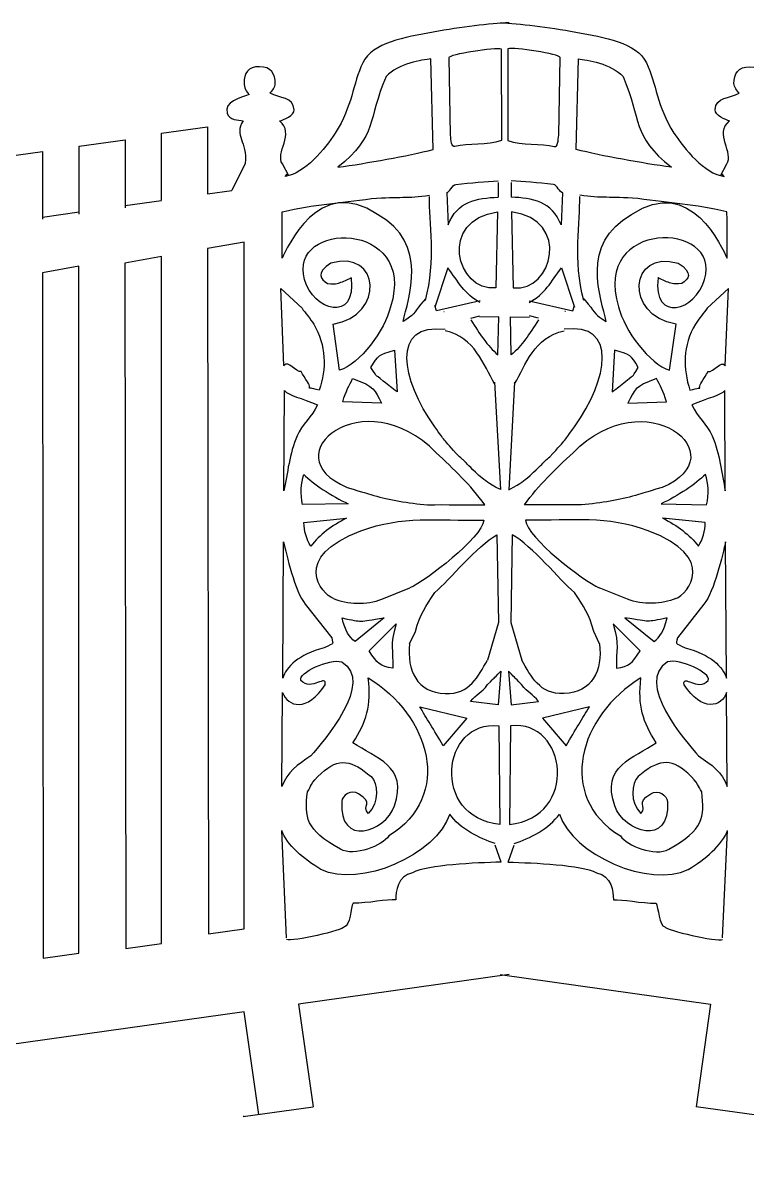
# Model space of a CAD drawing. Extents: x -294 to 276, y -108 to 146.
# Drawn here: x -27.29 to -7.58, y 115.21 to 146.11 of the extents above; entities that cross this region are included whole.
import ezdxf

# ---------------------------------------------------------------- set-up
doc = ezdxf.new("R2010")
doc.units = 0
doc.header["$MEASUREMENT"] = 0
doc.layers.add('OUTLINE', color=7, linetype='CONTINUOUS')

msp = doc.modelspace()

# ---------------------------------------------------------------- linework, layer by layer
at = {"layer": 'OUTLINE', "color": 1}
for points, knots in [([(-14.0571, 146.1129), (-14.5861, 146.0917), (-15.3557, 145.9923), (-16.1195, 145.8573), (-16.1195, 145.8573), (-16.8957, 145.7199), (-17.7705, 145.5677), (-18.0373, 145.0205), (-18.0373, 145.0205), (-18.3183, 144.4439), (-18.3121, 143.8527), (-18.7869, 143.1065), (-18.7869, 143.1065), (-19.0739, 142.6801), (-19.6021, 142.0079), (-20.1537, 141.9297)], [0, 0, 0, 0, 0.2, 0.2, 0.2, 0.2, 0.4, 0.4, 0.4, 0.4, 0.6, 0.6, 0.6, 0.6, 1, 1, 1, 1]), ([(-14.3021, 146.1128), (-13.7731, 146.0916), (-13.0035, 145.9922), (-12.2397, 145.8572), (-12.2397, 145.8572), (-11.4635, 145.7198), (-10.5887, 145.5676), (-10.3219, 145.0204), (-10.3219, 145.0204), (-10.0409, 144.4438), (-10.0471, 143.8526), (-9.5723, 143.1064), (-9.5723, 143.1064), (-9.2853, 142.68), (-8.7571, 142.0078), (-8.2055, 141.9296)], [0, 0, 0, 0, 0.2, 0.2, 0.2, 0.2, 0.4, 0.4, 0.4, 0.4, 0.6, 0.6, 0.6, 0.6, 1, 1, 1, 1]), ([(-14.2647, 142.9043), (-14.6513, 142.7725), (-15.1665, 142.8295), (-15.5313, 142.7425), (-15.5313, 142.7425), (-15.6287, 142.7191), (-15.6347, 142.9129), (-15.6519, 143.0551), (-15.6519, 143.0551), (-15.6519, 143.0551), (-15.6871, 145.1679), (-15.6871, 145.1679), (-15.6871, 145.1679), (-15.7057, 145.2511), (-14.4139, 145.4689), (-14.2711, 145.4001)], [0, 0, 0, 0, 0.2, 0.2, 0.2, 0.2, 0.4, 0.4, 0.4, 0.4, 0.6, 0.6, 0.6, 0.6, 1, 1, 1, 1]), ([(-14.0945, 142.9042), (-13.7079, 142.7724), (-13.1927, 142.8294), (-12.8279, 142.7424), (-12.8279, 142.7424), (-12.7305, 142.719), (-12.7245, 142.9128), (-12.7073, 143.055), (-12.7073, 143.055), (-12.7073, 143.055), (-12.6721, 145.1678), (-12.6721, 145.1678), (-12.6721, 145.1678), (-12.6535, 145.251), (-13.9453, 145.4688), (-14.0881, 145.4)], [0, 0, 0, 0, 0.2, 0.2, 0.2, 0.2, 0.4, 0.4, 0.4, 0.4, 0.6, 0.6, 0.6, 0.6, 1, 1, 1, 1]), ([(-17.4041, 144.6497), (-17.0783, 144.9971), (-16.4143, 145.1127), (-16.1867, 145.1259), (-16.1867, 145.1259), (-16.1867, 145.1259), (-16.1275, 142.6611), (-16.1275, 142.6611), (-16.1275, 142.6611), (-16.8125, 142.4873), (-17.9343, 142.2901), (-18.7153, 142.1775), (-18.7153, 142.1775), (-17.6307, 143.0399), (-17.9123, 143.4633), (-17.4041, 144.6497)], [0, 0, 0, 0, 0.2, 0.2, 0.2, 0.2, 0.4, 0.4, 0.4, 0.4, 0.6, 0.6, 0.6, 0.6, 1, 1, 1, 1]), ([(-10.9551, 144.6496), (-11.2809, 144.997), (-11.9449, 145.1126), (-12.1725, 145.1258), (-12.1725, 145.1258), (-12.1725, 145.1258), (-12.2317, 142.661), (-12.2317, 142.661), (-12.2317, 142.661), (-11.5467, 142.4872), (-10.4249, 142.29), (-9.6439, 142.1774), (-9.6439, 142.1774), (-10.7285, 143.0398), (-10.4469, 143.4632), (-10.9551, 144.6496)], [0, 0, 0, 0, 0.2, 0.2, 0.2, 0.2, 0.4, 0.4, 0.4, 0.4, 0.6, 0.6, 0.6, 0.6, 1, 1, 1, 1]), ([(-20.0535, 141.9503), (-20.0535, 141.9503), (-20.2243, 142.2717), (-20.2243, 142.2717), (-20.2243, 142.2717), (-20.4309, 142.5537), (-19.8733, 143.1055), (-20.3011, 143.4387), (-20.3011, 143.4387), (-20.1957, 143.4741), (-19.8973, 143.5815), (-19.9053, 143.7435), (-19.9053, 143.7435), (-19.9229, 144.1013), (-20.2931, 144.0495), (-20.5609, 144.1929), (-20.5609, 144.1929), (-20.4967, 144.2685), (-20.4193, 144.3607), (-20.4193, 144.4597), (-20.4193, 144.4597), (-20.4193, 144.7191), (-20.5313, 144.9161), (-20.8495, 144.9161), (-20.8495, 144.9161), (-21.1675, 144.9161), (-21.2667, 144.7323), (-21.2667, 144.4729), (-21.2667, 144.4729), (-21.2667, 144.3553), (-21.2133, 144.2215), (-21.1259, 144.1601), (-21.1259, 144.1601), (-21.3703, 144.0597), (-21.8219, 143.9747), (-21.7279, 143.6503), (-21.7279, 143.6503), (-21.6715, 143.4557), (-21.4245, 143.4655), (-21.2927, 143.4403), (-21.2927, 143.4403), (-21.5591, 143.0349), (-21.1717, 142.8851), (-21.2359, 142.2819), (-21.2359, 142.2819), (-21.2359, 142.2819), (-21.5999, 141.5489), (-21.5999, 141.5489)], [0, 0, 0, 0, 0.0769231, 0.0769231, 0.0769231, 0.0769231, 0.1538462, 0.1538462, 0.1538462, 0.1538462, 0.2307692, 0.2307692, 0.2307692, 0.2307692, 0.3076923, 0.3076923, 0.3076923, 0.3076923, 0.3846154, 0.3846154, 0.3846154, 0.3846154, 0.4615385, 0.4615385, 0.4615385, 0.4615385, 0.5384615, 0.5384615, 0.5384615, 0.5384615, 0.6153846, 0.6153846, 0.6153846, 0.6153846, 0.6923077, 0.6923077, 0.6923077, 0.6923077, 0.7692308, 0.7692308, 0.7692308, 0.7692308, 0.8461538, 0.8461538, 0.8461538, 0.8461538, 1, 1, 1, 1]), ([(-8.3057, 141.9502), (-8.3057, 141.9502), (-8.1349, 142.2716), (-8.1349, 142.2716), (-8.1349, 142.2716), (-7.9283, 142.5536), (-8.4859, 143.1054), (-8.0581, 143.4386), (-8.0581, 143.4386), (-8.1635, 143.474), (-8.4619, 143.5814), (-8.4539, 143.7434), (-8.4539, 143.7434), (-8.4363, 144.1012), (-8.0661, 144.0494), (-7.7983, 144.1928), (-7.7983, 144.1928), (-7.8625, 144.2684), (-7.9399, 144.3606), (-7.9399, 144.4596), (-7.9399, 144.4596), (-7.9399, 144.719), (-7.8279, 144.916), (-7.5097, 144.916), (-7.5097, 144.916), (-7.1917, 144.916), (-7.0925, 144.7322), (-7.0925, 144.4728), (-7.0925, 144.4728), (-7.0925, 144.3552), (-7.1459, 144.2214), (-7.2333, 144.16), (-7.2333, 144.16), (-6.9889, 144.0596), (-6.5373, 143.9746), (-6.6313, 143.6502), (-6.6313, 143.6502), (-6.6877, 143.4556), (-6.9347, 143.4654), (-7.0665, 143.4402), (-7.0665, 143.4402), (-6.8001, 143.0348), (-7.1875, 142.885), (-7.1233, 142.2818), (-7.1233, 142.2818), (-7.1233, 142.2818), (-6.7593, 141.5488), (-6.7593, 141.5488)], [0, 0, 0, 0, 0.0769231, 0.0769231, 0.0769231, 0.0769231, 0.1538462, 0.1538462, 0.1538462, 0.1538462, 0.2307692, 0.2307692, 0.2307692, 0.2307692, 0.3076923, 0.3076923, 0.3076923, 0.3076923, 0.3846154, 0.3846154, 0.3846154, 0.3846154, 0.4615385, 0.4615385, 0.4615385, 0.4615385, 0.5384615, 0.5384615, 0.5384615, 0.5384615, 0.6153846, 0.6153846, 0.6153846, 0.6153846, 0.6923077, 0.6923077, 0.6923077, 0.6923077, 0.7692308, 0.7692308, 0.7692308, 0.7692308, 0.8461538, 0.8461538, 0.8461538, 0.8461538, 1, 1, 1, 1]), ([(-23.5117, 141.2793), (-23.5117, 141.2793), (-23.5117, 143.1065), (-23.5117, 143.1065), (-23.5117, 143.1065), (-23.5117, 143.1065), (-22.2583, 143.2825), (-22.2583, 143.2825), (-22.2583, 143.2825), (-22.2583, 143.2825), (-22.2583, 141.4559), (-22.2583, 141.4559)], [0, 0, 0, 0, 0.25, 0.25, 0.25, 0.25, 0.5, 0.5, 0.5, 0.5, 1, 1, 1, 1]), ([(-25.7567, 140.9017), (-25.7567, 140.9017), (-25.7567, 142.7487), (-25.7567, 142.7487), (-25.7567, 142.7487), (-25.7567, 142.7487), (-24.5017, 142.9247), (-24.5017, 142.9247), (-24.5017, 142.9247), (-24.5017, 142.9247), (-24.5017, 141.0753), (-24.5017, 141.0753)], [0, 0, 0, 0, 0.25, 0.25, 0.25, 0.25, 0.5, 0.5, 0.5, 0.5, 1, 1, 1, 1]), ([(-28.0041, 140.5909), (-28.0041, 140.5909), (-28.0041, 142.4333), (-28.0041, 142.4333), (-28.0041, 142.4333), (-28.0041, 142.4333), (-26.7499, 142.6093), (-26.7499, 142.6093), (-26.7499, 142.6093), (-26.7499, 142.6093), (-26.7499, 140.7643), (-26.7499, 140.7643)], [0, 0, 0, 0, 0.25, 0.25, 0.25, 0.25, 0.5, 0.5, 0.5, 0.5, 1, 1, 1, 1]), ([(-16.3323, 138.5961), (-16.3323, 138.5961), (-16.4563, 138.4573), (-16.4563, 138.4573), (-16.4563, 138.4573), (-16.6561, 138.2099), (-16.6309, 138.1601), (-16.9431, 137.9825), (-16.9431, 137.9825), (-16.8083, 138.5901), (-16.2125, 140.1151), (-17.6357, 140.8957), (-17.6357, 140.8957), (-19.2463, 141.9923), (-20.0985, 139.9617), (-20.2355, 139.7045), (-20.2355, 139.7045), (-20.2355, 139.7045), (-20.2349, 140.7493), (-20.2349, 140.7493)], [0, 0, 0, 0, 0.1666667, 0.1666667, 0.1666667, 0.1666667, 0.3333333, 0.3333333, 0.3333333, 0.3333333, 0.5, 0.5, 0.5, 0.5, 0.6666667, 0.6666667, 0.6666667, 0.6666667, 1, 1, 1, 1]), ([(-12.0269, 138.596), (-12.0269, 138.596), (-11.9029, 138.4572), (-11.9029, 138.4572), (-11.9029, 138.4572), (-11.7031, 138.2098), (-11.7283, 138.16), (-11.4161, 137.9824), (-11.4161, 137.9824), (-11.5509, 138.59), (-12.1467, 140.115), (-10.7235, 140.8956), (-10.7235, 140.8956), (-9.1129, 141.9922), (-8.2607, 139.9616), (-8.1237, 139.7044), (-8.1237, 139.7044), (-8.1237, 139.7044), (-8.1243, 140.7492), (-8.1243, 140.7492)], [0, 0, 0, 0, 0.1666667, 0.1666667, 0.1666667, 0.1666667, 0.3333333, 0.3333333, 0.3333333, 0.3333333, 0.5, 0.5, 0.5, 0.5, 0.6666667, 0.6666667, 0.6666667, 0.6666667, 1, 1, 1, 1]), ([(-15.7611, 141.4807), (-15.6837, 141.4899), (-15.6005, 141.6997), (-15.5107, 141.7101), (-15.5107, 141.7101), (-15.0747, 141.7601), (-14.6943, 141.7913), (-14.3537, 141.8071)], [0, 0, 0, 0, 0.3333333, 0.3333333, 0.3333333, 0.3333333, 1, 1, 1, 1]), ([(-12.5981, 141.4806), (-12.6755, 141.4898), (-12.7587, 141.6996), (-12.8485, 141.71), (-12.8485, 141.71), (-13.2845, 141.76), (-13.6649, 141.7912), (-14.0055, 141.807)], [0, 0, 0, 0, 0.3333333, 0.3333333, 0.3333333, 0.3333333, 1, 1, 1, 1]), ([(-20.2349, 140.7493), (-20.2349, 140.7493), (-20.2269, 140.9693), (-20.2269, 140.9693), (-20.2269, 140.9693), (-19.3277, 141.1767), (-18.7049, 141.1957), (-17.8017, 141.3257), (-17.8017, 141.3257), (-17.0141, 141.3947), (-16.8353, 141.3195), (-16.2241, 141.4213)], [0, 0, 0, 0, 0.25, 0.25, 0.25, 0.25, 0.5, 0.5, 0.5, 0.5, 1, 1, 1, 1]), ([(-15.7542, 141.482), (-15.7542, 141.482), (-15.7157, 140.6087), (-15.7157, 140.6087), (-15.7157, 140.6087), (-15.4705, 141.2591), (-14.9369, 141.3403), (-14.3537, 141.3653)], [0, 0, 0, 0, 0.3333333, 0.3333333, 0.3333333, 0.3333333, 1, 1, 1, 1]), ([(-12.605, 141.4819), (-12.605, 141.4819), (-12.6435, 140.6086), (-12.6435, 140.6086), (-12.6435, 140.6086), (-12.8887, 141.259), (-13.4223, 141.3402), (-14.0055, 141.3652)], [0, 0, 0, 0, 0.3333333, 0.3333333, 0.3333333, 0.3333333, 1, 1, 1, 1]), ([(-8.1243, 140.7492), (-8.1243, 140.7492), (-8.1323, 140.9692), (-8.1323, 140.9692), (-8.1323, 140.9692), (-9.0315, 141.1766), (-9.6543, 141.1956), (-10.5575, 141.3256), (-10.5575, 141.3256), (-11.3451, 141.3946), (-11.5239, 141.3194), (-12.1351, 141.4212)], [0, 0, 0, 0, 0.25, 0.25, 0.25, 0.25, 0.5, 0.5, 0.5, 0.5, 1, 1, 1, 1]), ([(-14.4165, 138.9009), (-14.4165, 138.9009), (-14.3699, 140.9655), (-14.3699, 140.9655), (-14.3699, 140.9655), (-15.9853, 140.7585), (-15.4943, 138.7805), (-14.4165, 138.9009)], [0, 0, 0, 0, 0.3333333, 0.3333333, 0.3333333, 0.3333333, 1, 1, 1, 1]), ([(-13.9427, 138.9008), (-13.9427, 138.9008), (-13.9893, 140.9654), (-13.9893, 140.9654), (-13.9893, 140.9654), (-12.3739, 140.7584), (-12.8649, 138.7804), (-13.9427, 138.9008)], [0, 0, 0, 0, 0.3333333, 0.3333333, 0.3333333, 0.3333333, 1, 1, 1, 1]), ([(-18.6681, 136.6587), (-18.1271, 136.8177), (-17.4319, 137.7329), (-17.2813, 138.3843), (-17.2813, 138.3843), (-16.5383, 140.7695), (-20.0879, 140.7209), (-19.6203, 139.1289), (-19.6203, 139.1289), (-19.3867, 138.2745), (-18.2065, 137.9297), (-18.3529, 139.1697), (-18.3529, 139.1697), (-18.3793, 139.1603), (-18.3371, 139.1771), (-18.3529, 139.1697), (-18.3529, 139.1697), (-18.3529, 139.1697), (-18.5857, 139.0637), (-18.5857, 139.0637), (-18.5857, 139.0637), (-18.7201, 139.0213), (-18.7225, 138.9947), (-18.9977, 139.0125), (-18.9977, 139.0125), (-19.1877, 139.1277), (-19.3187, 139.3129), (-18.9053, 139.5683), (-18.9053, 139.5683), (-17.5631, 139.9639), (-17.4251, 138.1455), (-18.8423, 137.9069), (-18.8423, 137.9069), (-18.8423, 137.9069), (-18.6681, 136.6587), (-18.6681, 136.6587)], [0, 0, 0, 0, 0.1, 0.1, 0.1, 0.1, 0.2, 0.2, 0.2, 0.2, 0.3, 0.3, 0.3, 0.3, 0.4, 0.4, 0.4, 0.4, 0.5, 0.5, 0.5, 0.5, 0.6, 0.6, 0.6, 0.6, 0.7, 0.7, 0.7, 0.7, 0.8, 0.8, 0.8, 0.8, 1, 1, 1, 1]), ([(-9.6911, 136.6586), (-10.2321, 136.8176), (-10.9273, 137.7328), (-11.0779, 138.3842), (-11.0779, 138.3842), (-11.8209, 140.7694), (-8.2713, 140.7208), (-8.7389, 139.1288), (-8.7389, 139.1288), (-8.9725, 138.2744), (-10.1527, 137.9296), (-10.0063, 139.1696), (-10.0063, 139.1696), (-9.9799, 139.1602), (-10.0221, 139.177), (-10.0063, 139.1696), (-10.0063, 139.1696), (-10.0063, 139.1696), (-9.7735, 139.0636), (-9.7735, 139.0636), (-9.7735, 139.0636), (-9.6391, 139.0212), (-9.6367, 138.9946), (-9.3615, 139.0124), (-9.3615, 139.0124), (-9.1715, 139.1276), (-9.0405, 139.3128), (-9.4539, 139.5682), (-9.4539, 139.5682), (-10.7961, 139.9638), (-10.9341, 138.1454), (-9.5169, 137.9068), (-9.5169, 137.9068), (-9.5169, 137.9068), (-9.6911, 136.6586), (-9.6911, 136.6586)], [0, 0, 0, 0, 0.1, 0.1, 0.1, 0.1, 0.2, 0.2, 0.2, 0.2, 0.3, 0.3, 0.3, 0.3, 0.4, 0.4, 0.4, 0.4, 0.5, 0.5, 0.5, 0.5, 0.6, 0.6, 0.6, 0.6, 0.7, 0.7, 0.7, 0.7, 0.8, 0.8, 0.8, 0.8, 1, 1, 1, 1]), ([(-22.2374, 121.3168), (-22.2374, 121.3168), (-22.2601, 139.9681), (-22.2601, 139.9681), (-22.2601, 139.9681), (-22.2601, 139.9681), (-21.2643, 140.145), (-21.2643, 140.145), (-21.2643, 140.145), (-21.2643, 140.145), (-21.2644, 121.4555), (-21.2644, 121.4555), (-21.2644, 121.4555), (-21.2644, 121.4555), (-22.2374, 121.3168), (-22.2374, 121.3168)], [0, 0, 0, 0, 0.2, 0.2, 0.2, 0.2, 0.4, 0.4, 0.4, 0.4, 0.6, 0.6, 0.6, 0.6, 1, 1, 1, 1]), ([(-24.4848, 120.9198), (-24.4848, 120.9198), (-24.5075, 139.5711), (-24.5075, 139.5711), (-24.5075, 139.5711), (-24.5075, 139.5711), (-23.5117, 139.748), (-23.5117, 139.748), (-23.5117, 139.748), (-23.5117, 139.748), (-23.5118, 121.0585), (-23.5118, 121.0585), (-23.5118, 121.0585), (-23.5118, 121.0585), (-24.4848, 120.9198), (-24.4848, 120.9198)], [0, 0, 0, 0, 0.2, 0.2, 0.2, 0.2, 0.4, 0.4, 0.4, 0.4, 0.6, 0.6, 0.6, 0.6, 1, 1, 1, 1]), ([(-26.732, 120.6552), (-26.732, 120.6552), (-26.7547, 139.3065), (-26.7547, 139.3065), (-26.7547, 139.3065), (-26.7547, 139.3065), (-25.7589, 139.4834), (-25.7589, 139.4834), (-25.7589, 139.4834), (-25.7589, 139.4834), (-25.759, 120.7939), (-25.759, 120.7939), (-25.759, 120.7939), (-25.759, 120.7939), (-26.732, 120.6552), (-26.732, 120.6552)], [0, 0, 0, 0, 0.2, 0.2, 0.2, 0.2, 0.4, 0.4, 0.4, 0.4, 0.6, 0.6, 0.6, 0.6, 1, 1, 1, 1]), ([(-14.8461, 138.4999), (-15.2781, 138.7159), (-15.4393, 139.0727), (-15.7269, 139.4393), (-15.7269, 139.4393), (-15.7269, 139.4393), (-16.0783, 138.3719), (-16.0783, 138.3719)], [0, 0, 0, 0, 0.3333333, 0.3333333, 0.3333333, 0.3333333, 1, 1, 1, 1]), ([(-13.5131, 138.4998), (-13.0811, 138.7158), (-12.9199, 139.0726), (-12.6323, 139.4392), (-12.6323, 139.4392), (-12.6323, 139.4392), (-12.2809, 138.3718), (-12.2809, 138.3718)], [0, 0, 0, 0, 0.3333333, 0.3333333, 0.3333333, 0.3333333, 1, 1, 1, 1]), ([(-19.7113, 136.6189), (-19.7029, 136.5877), (-19.6663, 136.5225), (-19.5831, 136.4041), (-19.5831, 136.4041), (-19.3321, 136.0471), (-19.7039, 136.2439), (-19.2217, 136.1125), (-19.2217, 136.1125), (-19.0271, 136.6951), (-19.0235, 137.3301), (-19.3733, 137.9127), (-19.3733, 137.9127), (-19.4589, 138.0551), (-19.6041, 138.2161), (-19.6913, 138.3439), (-19.6913, 138.3439), (-19.6913, 138.3439), (-20.2663, 138.8833), (-20.2663, 138.8833), (-20.2663, 138.8833), (-20.2663, 138.8833), (-20.1825, 136.7807), (-20.1825, 136.7807), (-20.1825, 136.7807), (-20.1683, 136.8071), (-20.2049, 136.7499), (-20.1825, 136.7807), (-20.1825, 136.7807), (-20.0605, 136.9487), (-19.8711, 136.5887), (-19.7113, 136.6189)], [0, 0, 0, 0, 0.1111111, 0.1111111, 0.1111111, 0.1111111, 0.2222222, 0.2222222, 0.2222222, 0.2222222, 0.3333333, 0.3333333, 0.3333333, 0.3333333, 0.4444444, 0.4444444, 0.4444444, 0.4444444, 0.5555556, 0.5555556, 0.5555556, 0.5555556, 0.6666667, 0.6666667, 0.6666667, 0.6666667, 0.7777778, 0.7777778, 0.7777778, 0.7777778, 1, 1, 1, 1]), ([(-8.6479, 136.6188), (-8.6563, 136.5876), (-8.6929, 136.5224), (-8.7761, 136.404), (-8.7761, 136.404), (-9.0271, 136.047), (-8.6553, 136.2438), (-9.1375, 136.1124), (-9.1375, 136.1124), (-9.3321, 136.695), (-9.3357, 137.33), (-8.9859, 137.9126), (-8.9859, 137.9126), (-8.9003, 138.055), (-8.7551, 138.216), (-8.6679, 138.3438), (-8.6679, 138.3438), (-8.6679, 138.3438), (-8.0929, 138.8832), (-8.0929, 138.8832), (-8.0929, 138.8832), (-8.0929, 138.8832), (-8.1767, 136.7806), (-8.1767, 136.7806), (-8.1767, 136.7806), (-8.1909, 136.807), (-8.1543, 136.7498), (-8.1767, 136.7806), (-8.1767, 136.7806), (-8.2987, 136.9486), (-8.4881, 136.5886), (-8.6479, 136.6188)], [0, 0, 0, 0, 0.1111111, 0.1111111, 0.1111111, 0.1111111, 0.2222222, 0.2222222, 0.2222222, 0.2222222, 0.3333333, 0.3333333, 0.3333333, 0.3333333, 0.4444444, 0.4444444, 0.4444444, 0.4444444, 0.5555556, 0.5555556, 0.5555556, 0.5555556, 0.6666667, 0.6666667, 0.6666667, 0.6666667, 0.7777778, 0.7777778, 0.7777778, 0.7777778, 1, 1, 1, 1]), ([(-14.8461, 138.5417), (-14.8461, 138.5417), (-16.0341, 138.2705), (-16.0341, 138.2705), (-16.0341, 138.2705), (-16.0341, 138.2705), (-16.0783, 138.4137), (-16.0783, 138.4137)], [0, 0, 0, 0, 0.3333333, 0.3333333, 0.3333333, 0.3333333, 1, 1, 1, 1]), ([(-13.5131, 138.5416), (-13.5131, 138.5416), (-12.3251, 138.2704), (-12.3251, 138.2704), (-12.3251, 138.2704), (-12.3251, 138.2704), (-12.2809, 138.4136), (-12.2809, 138.4136)], [0, 0, 0, 0, 0.3333333, 0.3333333, 0.3333333, 0.3333333, 1, 1, 1, 1]), ([(-14.4523, 136.3315), (-14.4523, 136.3315), (-14.2919, 133.4053), (-14.2919, 133.4053), (-14.2919, 133.4053), (-14.6955, 133.6129), (-14.6401, 133.6069), (-14.8779, 133.7927), (-14.8779, 133.7927), (-15.3999, 134.2861), (-15.1887, 134.1193), (-15.4093, 134.2973), (-15.4093, 134.2973), (-15.9075, 134.8485), (-15.7757, 134.6973), (-16.0795, 135.1165), (-16.0795, 135.1165), (-17.0031, 136.4051), (-17.2667, 137.9573), (-15.7987, 137.7703)], [0, 0, 0, 0, 0.1666667, 0.1666667, 0.1666667, 0.1666667, 0.3333333, 0.3333333, 0.3333333, 0.3333333, 0.5, 0.5, 0.5, 0.5, 0.6666667, 0.6666667, 0.6666667, 0.6666667, 1, 1, 1, 1]), ([(-15.1019, 138.0307), (-14.8457, 137.6299), (-14.6601, 137.3307), (-14.3599, 137.0741), (-14.3599, 137.0741), (-14.3599, 137.0741), (-14.3355, 138.1117), (-14.3355, 138.1117), (-14.3355, 138.1117), (-14.3355, 138.1117), (-14.8571, 138.0969), (-14.8571, 138.0969)], [0, 0, 0, 0, 0.25, 0.25, 0.25, 0.25, 0.5, 0.5, 0.5, 0.5, 1, 1, 1, 1]), ([(-13.9069, 136.3314), (-13.9069, 136.3314), (-14.0673, 133.4052), (-14.0673, 133.4052), (-14.0673, 133.4052), (-13.6637, 133.6128), (-13.7191, 133.6068), (-13.4813, 133.7926), (-13.4813, 133.7926), (-12.9593, 134.286), (-13.1705, 134.1192), (-12.9499, 134.2972), (-12.9499, 134.2972), (-12.4517, 134.8484), (-12.5835, 134.6972), (-12.2797, 135.1164), (-12.2797, 135.1164), (-11.3561, 136.405), (-11.0925, 137.9572), (-12.5605, 137.7702)], [0, 0, 0, 0, 0.1666667, 0.1666667, 0.1666667, 0.1666667, 0.3333333, 0.3333333, 0.3333333, 0.3333333, 0.5, 0.5, 0.5, 0.5, 0.6666667, 0.6666667, 0.6666667, 0.6666667, 1, 1, 1, 1]), ([(-13.2573, 138.0306), (-13.5135, 137.6298), (-13.6991, 137.3306), (-13.9993, 137.074), (-13.9993, 137.074), (-13.9993, 137.074), (-14.0237, 138.1116), (-14.0237, 138.1116), (-14.0237, 138.1116), (-14.0237, 138.1116), (-13.5021, 138.0968), (-13.5021, 138.0968)], [0, 0, 0, 0, 0.25, 0.25, 0.25, 0.25, 0.5, 0.5, 0.5, 0.5, 1, 1, 1, 1]), ([(-17.1723, 137.2055), (-17.6323, 137.0545), (-17.6043, 137.0875), (-17.8165, 136.7269), (-17.8165, 136.7269), (-17.5781, 136.3733), (-17.7749, 136.6095), (-17.4793, 136.3597), (-17.4793, 136.3597), (-17.3219, 136.2267), (-17.2533, 136.1775), (-17.1017, 136.0687), (-17.1017, 136.0687), (-17.1017, 136.0687), (-17.1723, 137.2055), (-17.1723, 137.2055)], [0, 0, 0, 0, 0.2, 0.2, 0.2, 0.2, 0.4, 0.4, 0.4, 0.4, 0.6, 0.6, 0.6, 0.6, 1, 1, 1, 1]), ([(-11.1869, 137.2054), (-10.7269, 137.0544), (-10.7549, 137.0874), (-10.5427, 136.7268), (-10.5427, 136.7268), (-10.7811, 136.3732), (-10.5843, 136.6094), (-10.8799, 136.3596), (-10.8799, 136.3596), (-11.0373, 136.2266), (-11.1059, 136.1774), (-11.2575, 136.0686), (-11.2575, 136.0686), (-11.2575, 136.0686), (-11.1869, 137.2054), (-11.1869, 137.2054)], [0, 0, 0, 0, 0.2, 0.2, 0.2, 0.2, 0.4, 0.4, 0.4, 0.4, 0.6, 0.6, 0.6, 0.6, 1, 1, 1, 1]), ([(-18.4631, 133.4659), (-20.5503, 134.3311), (-18.0017, 136.4233), (-16.0409, 134.4097), (-16.0409, 134.4097), (-15.5677, 133.9649), (-15.1091, 133.5351), (-14.7185, 132.9901), (-14.7185, 132.9901), (-15.2491, 132.9969), (-15.7473, 132.9979), (-16.2749, 132.9967), (-16.2749, 132.9967), (-16.8077, 133.0361), (-17.3193, 133.1237), (-17.7397, 133.2495), (-17.7397, 133.2495), (-17.9807, 133.3217), (-17.9533, 133.3087), (-18.4631, 133.4659)], [0, 0, 0, 0, 0.1666667, 0.1666667, 0.1666667, 0.1666667, 0.3333333, 0.3333333, 0.3333333, 0.3333333, 0.5, 0.5, 0.5, 0.5, 0.6666667, 0.6666667, 0.6666667, 0.6666667, 1, 1, 1, 1]), ([(-17.5277, 135.7563), (-17.7257, 136.1271), (-17.6939, 136.2077), (-18.3137, 136.4263), (-18.3137, 136.4263), (-18.4097, 136.2385), (-18.4951, 136.0971), (-18.5817, 135.7987), (-18.5817, 135.7987), (-18.5817, 135.7987), (-17.5277, 135.7563), (-17.5277, 135.7563)], [0, 0, 0, 0, 0.25, 0.25, 0.25, 0.25, 0.5, 0.5, 0.5, 0.5, 1, 1, 1, 1]), ([(-9.8961, 133.4658), (-7.8089, 134.331), (-10.3575, 136.4232), (-12.3183, 134.4096), (-12.3183, 134.4096), (-12.7915, 133.9648), (-13.2501, 133.535), (-13.6407, 132.99), (-13.6407, 132.99), (-13.1101, 132.9968), (-12.6119, 132.9978), (-12.0843, 132.9966), (-12.0843, 132.9966), (-11.5515, 133.036), (-11.0399, 133.1236), (-10.6195, 133.2494), (-10.6195, 133.2494), (-10.3785, 133.3216), (-10.4059, 133.3086), (-9.8961, 133.4658)], [0, 0, 0, 0, 0.1666667, 0.1666667, 0.1666667, 0.1666667, 0.3333333, 0.3333333, 0.3333333, 0.3333333, 0.5, 0.5, 0.5, 0.5, 0.6666667, 0.6666667, 0.6666667, 0.6666667, 1, 1, 1, 1]), ([(-10.8315, 135.7562), (-10.6335, 136.127), (-10.6653, 136.2076), (-10.0455, 136.4262), (-10.0455, 136.4262), (-9.9495, 136.2384), (-9.8641, 136.097), (-9.7775, 135.7986), (-9.7775, 135.7986), (-9.7775, 135.7986), (-10.8315, 135.7562), (-10.8315, 135.7562)], [0, 0, 0, 0, 0.25, 0.25, 0.25, 0.25, 0.5, 0.5, 0.5, 0.5, 1, 1, 1, 1]), ([(-20.1661, 136.1013), (-20.0547, 135.9655), (-19.7049, 135.9003), (-19.2739, 135.7173), (-19.2739, 135.7173), (-19.4145, 135.3895), (-19.6911, 135.1749), (-19.8243, 134.8707), (-19.8243, 134.8707), (-20.0333, 134.3939), (-20.0835, 133.8393), (-20.1837, 133.3769)], [0, 0, 0, 0, 0.25, 0.25, 0.25, 0.25, 0.5, 0.5, 0.5, 0.5, 1, 1, 1, 1]), ([(-8.1931, 136.1012), (-8.3045, 135.9654), (-8.6543, 135.9002), (-9.0853, 135.7172), (-9.0853, 135.7172), (-8.9447, 135.3894), (-8.6681, 135.1748), (-8.5349, 134.8706), (-8.5349, 134.8706), (-8.3259, 134.3938), (-8.2757, 133.8392), (-8.1755, 133.3768)], [0, 0, 0, 0, 0.25, 0.25, 0.25, 0.25, 0.5, 0.5, 0.5, 0.5, 1, 1, 1, 1]), ([(-18.4351, 133.0219), (-18.8881, 133.2257), (-19.3917, 133.5729), (-19.6417, 133.8193), (-19.6417, 133.8193), (-19.7187, 133.5733), (-19.7441, 133.2853), (-19.6739, 132.9971), (-19.6739, 132.9971), (-19.6739, 132.9971), (-18.4351, 133.0219), (-18.4351, 133.0219)], [0, 0, 0, 0, 0.25, 0.25, 0.25, 0.25, 0.5, 0.5, 0.5, 0.5, 1, 1, 1, 1]), ([(-9.9241, 133.0218), (-9.4711, 133.2256), (-8.9675, 133.5728), (-8.7175, 133.8192), (-8.7175, 133.8192), (-8.6405, 133.5732), (-8.6151, 133.2852), (-8.6853, 132.997), (-8.6853, 132.997), (-8.6853, 132.997), (-9.9241, 133.0218), (-9.9241, 133.0218)], [0, 0, 0, 0, 0.25, 0.25, 0.25, 0.25, 0.5, 0.5, 0.5, 0.5, 1, 1, 1, 1]), ([(-18.8373, 130.4447), (-19.1621, 130.5523), (-20.0019, 131.5745), (-18.0889, 132.2853), (-18.0889, 132.2853), (-16.9479, 132.7093), (-16.0531, 132.5539), (-14.7469, 132.5745), (-14.7469, 132.5745), (-14.7919, 132.0909), (-16.3183, 130.9325), (-16.7539, 130.7303)], [0, 0, 0, 0, 0.25, 0.25, 0.25, 0.25, 0.5, 0.5, 0.5, 0.5, 1, 1, 1, 1]), ([(-18.4801, 132.6295), (-18.4801, 132.6295), (-19.6379, 132.5103), (-19.6379, 132.5103), (-19.6379, 132.5103), (-19.6417, 132.2823), (-19.5721, 132.0543), (-19.4511, 131.8681), (-19.4511, 131.8681), (-19.2077, 132.1795), (-18.8803, 132.4305), (-18.4801, 132.6295)], [0, 0, 0, 0, 0.25, 0.25, 0.25, 0.25, 0.5, 0.5, 0.5, 0.5, 1, 1, 1, 1]), ([(-9.5219, 130.4446), (-9.1971, 130.5522), (-8.3573, 131.5744), (-10.2703, 132.2852), (-10.2703, 132.2852), (-11.4113, 132.7092), (-12.3061, 132.5538), (-13.6123, 132.5744), (-13.6123, 132.5744), (-13.5673, 132.0908), (-12.0409, 130.9324), (-11.6053, 130.7302)], [0, 0, 0, 0, 0.25, 0.25, 0.25, 0.25, 0.5, 0.5, 0.5, 0.5, 1, 1, 1, 1]), ([(-9.8791, 132.6294), (-9.8791, 132.6294), (-8.7213, 132.5102), (-8.7213, 132.5102), (-8.7213, 132.5102), (-8.7175, 132.2822), (-8.7871, 132.0542), (-8.9081, 131.868), (-8.9081, 131.868), (-9.1515, 132.1794), (-9.4789, 132.4304), (-9.8791, 132.6294)], [0, 0, 0, 0, 0.25, 0.25, 0.25, 0.25, 0.5, 0.5, 0.5, 0.5, 1, 1, 1, 1]), ([(-20.1927, 131.9895), (-20.1147, 131.6411), (-19.8851, 130.6399), (-19.6025, 130.2851), (-19.6025, 130.2851), (-19.6025, 130.2851), (-18.8787, 129.3769), (-18.8787, 129.3769), (-18.8787, 129.3769), (-18.8563, 129.1607), (-18.7859, 129.2565), (-19.0905, 129.0993), (-19.0905, 129.0993), (-19.7869, 128.9207), (-20.1189, 128.5849), (-20.2167, 128.2725)], [0, 0, 0, 0, 0.2, 0.2, 0.2, 0.2, 0.4, 0.4, 0.4, 0.4, 0.6, 0.6, 0.6, 0.6, 1, 1, 1, 1]), ([(-16.7629, 129.2109), (-16.7629, 129.2109), (-16.6081, 129.5485), (-16.6081, 129.5485), (-16.6081, 129.5485), (-16.4651, 130.0189), (-16.3455, 130.2267), (-16.0767, 130.6031), (-16.0767, 130.6031), (-15.6749, 130.9583), (-14.9323, 131.8711), (-14.3869, 132.1791), (-14.3869, 132.1791), (-14.3869, 132.1791), (-14.3493, 129.7881), (-14.3493, 129.7881), (-14.3493, 129.7881), (-14.3493, 129.7881), (-14.6445, 128.7655), (-14.6445, 128.7655)], [0, 0, 0, 0, 0.1666667, 0.1666667, 0.1666667, 0.1666667, 0.3333333, 0.3333333, 0.3333333, 0.3333333, 0.5, 0.5, 0.5, 0.5, 0.6666667, 0.6666667, 0.6666667, 0.6666667, 1, 1, 1, 1]), ([(-11.5963, 129.2108), (-11.5963, 129.2108), (-11.7511, 129.5484), (-11.7511, 129.5484), (-11.7511, 129.5484), (-11.8941, 130.0188), (-12.0137, 130.2266), (-12.2825, 130.603), (-12.2825, 130.603), (-12.6843, 130.9582), (-13.4269, 131.871), (-13.9723, 132.179), (-13.9723, 132.179), (-13.9723, 132.179), (-14.0099, 129.788), (-14.0099, 129.788), (-14.0099, 129.788), (-14.0099, 129.788), (-13.7147, 128.7654), (-13.7147, 128.7654)], [0, 0, 0, 0, 0.1666667, 0.1666667, 0.1666667, 0.1666667, 0.3333333, 0.3333333, 0.3333333, 0.3333333, 0.5, 0.5, 0.5, 0.5, 0.6666667, 0.6666667, 0.6666667, 0.6666667, 1, 1, 1, 1]), ([(-8.1665, 131.9894), (-8.2445, 131.641), (-8.4741, 130.6398), (-8.7567, 130.285), (-8.7567, 130.285), (-8.7567, 130.285), (-9.4805, 129.3768), (-9.4805, 129.3768), (-9.4805, 129.3768), (-9.5029, 129.1606), (-9.5733, 129.2564), (-9.2687, 129.0992), (-9.2687, 129.0992), (-8.5723, 128.9206), (-8.2403, 128.5848), (-8.1425, 128.2724)], [0, 0, 0, 0, 0.2, 0.2, 0.2, 0.2, 0.4, 0.4, 0.4, 0.4, 0.6, 0.6, 0.6, 0.6, 1, 1, 1, 1]), ([(-18.8373, 130.4447), (-18.4719, 130.2835), (-17.9251, 130.2619), (-17.5205, 130.4237), (-17.5205, 130.4237), (-17.5205, 130.4237), (-16.7539, 130.7303), (-16.7539, 130.7303)], [0, 0, 0, 0, 0.3333333, 0.3333333, 0.3333333, 0.3333333, 1, 1, 1, 1]), ([(-9.5219, 130.4446), (-9.8873, 130.2834), (-10.4341, 130.2618), (-10.8387, 130.4236), (-10.8387, 130.4236), (-10.8387, 130.4236), (-11.6053, 130.7302), (-11.6053, 130.7302)], [0, 0, 0, 0, 0.3333333, 0.3333333, 0.3333333, 0.3333333, 1, 1, 1, 1]), ([(-18.2488, 129.2751), (-18.2488, 129.2751), (-17.4544, 129.9147), (-17.4544, 129.9147), (-17.4544, 129.9147), (-18.2009, 129.805), (-17.9926, 129.795), (-18.6019, 129.9147), (-18.6019, 129.9147), (-18.5114, 129.5476), (-18.4054, 129.3924), (-18.2488, 129.2751)], [0, 0, 0, 0, 0.25, 0.25, 0.25, 0.25, 0.5, 0.5, 0.5, 0.5, 1, 1, 1, 1]), ([(-10.1104, 129.275), (-10.1104, 129.275), (-10.9048, 129.9146), (-10.9048, 129.9146), (-10.9048, 129.9146), (-10.1583, 129.8049), (-10.3666, 129.7949), (-9.7573, 129.9146), (-9.7573, 129.9146), (-9.8478, 129.5475), (-9.9538, 129.3923), (-10.1104, 129.275)], [0, 0, 0, 0, 0.25, 0.25, 0.25, 0.25, 0.5, 0.5, 0.5, 0.5, 1, 1, 1, 1]), ([(-17.2191, 128.546), (-17.2051, 129.0655), (-17.3167, 129.1489), (-17.1308, 129.7518), (-17.1308, 129.7518), (-17.1308, 129.7518), (-17.8664, 129.0227), (-17.8664, 129.0227), (-17.8664, 129.0227), (-17.6359, 128.6675), (-17.582, 128.6067), (-17.2191, 128.546)], [0, 0, 0, 0, 0.25, 0.25, 0.25, 0.25, 0.5, 0.5, 0.5, 0.5, 1, 1, 1, 1]), ([(-11.1401, 128.5459), (-11.1541, 129.0654), (-11.0425, 129.1488), (-11.2284, 129.7517), (-11.2284, 129.7517), (-11.2284, 129.7517), (-10.4928, 129.0226), (-10.4928, 129.0226), (-10.4928, 129.0226), (-10.7233, 128.6674), (-10.7772, 128.6066), (-11.1401, 128.5459)], [0, 0, 0, 0, 0.25, 0.25, 0.25, 0.25, 0.5, 0.5, 0.5, 0.5, 1, 1, 1, 1]), ([(-16.7629, 129.2109), (-16.8447, 128.4809), (-16.5671, 127.8891), (-15.7963, 127.8575), (-15.7963, 127.8575), (-15.1237, 127.8301), (-14.9073, 128.3231), (-14.6445, 128.7655)], [0, 0, 0, 0, 0.3333333, 0.3333333, 0.3333333, 0.3333333, 1, 1, 1, 1]), ([(-11.5963, 129.2108), (-11.5145, 128.4808), (-11.7921, 127.889), (-12.5629, 127.8574), (-12.5629, 127.8574), (-13.2355, 127.83), (-13.4519, 128.323), (-13.7147, 128.7654)], [0, 0, 0, 0, 0.3333333, 0.3333333, 0.3333333, 0.3333333, 1, 1, 1, 1]), ([(-20.2191, 127.8835), (-20.0885, 127.4929), (-19.5461, 127.3469), (-19.0605, 128.0937), (-19.0605, 128.0937), (-19.0141, 128.4153), (-19.4329, 127.8947), (-19.7215, 128.2141), (-19.7215, 128.2141), (-19.8007, 128.4205), (-18.9481, 128.8177), (-18.6121, 128.7205), (-18.6121, 128.7205), (-17.6987, 128.1749), (-19.1061, 126.5545), (-19.4549, 126.1581), (-19.4549, 126.1581), (-19.8087, 125.9177), (-20.1013, 125.7251), (-20.2357, 125.3275)], [0, 0, 0, 0, 0.1666667, 0.1666667, 0.1666667, 0.1666667, 0.3333333, 0.3333333, 0.3333333, 0.3333333, 0.5, 0.5, 0.5, 0.5, 0.6666667, 0.6666667, 0.6666667, 0.6666667, 1, 1, 1, 1]), ([(-8.1401, 127.8834), (-8.2707, 127.4928), (-8.8131, 127.3468), (-9.2987, 128.0936), (-9.2987, 128.0936), (-9.3451, 128.4152), (-8.9263, 127.8946), (-8.6377, 128.214), (-8.6377, 128.214), (-8.5585, 128.4204), (-9.4111, 128.8176), (-9.7471, 128.7204), (-9.7471, 128.7204), (-10.6605, 128.1748), (-9.2531, 126.5544), (-8.9043, 126.158), (-8.9043, 126.158), (-8.5505, 125.9176), (-8.2579, 125.725), (-8.1235, 125.3274)], [0, 0, 0, 0, 0.1666667, 0.1666667, 0.1666667, 0.1666667, 0.3333333, 0.3333333, 0.3333333, 0.3333333, 0.5, 0.5, 0.5, 0.5, 0.6666667, 0.6666667, 0.6666667, 0.6666667, 1, 1, 1, 1]), ([(-17.8887, 124.5887), (-17.5835, 124.8829), (-17.6253, 125.4327), (-17.8139, 125.5971), (-17.8139, 125.5971), (-18.3185, 126.0371), (-18.6869, 126.1301), (-19.1631, 125.6871), (-19.1631, 125.6871), (-19.4789, 125.3935), (-19.4313, 125.3435), (-19.5433, 125.1835), (-19.5433, 125.1835), (-19.6169, 124.4767), (-19.6089, 124.1635), (-18.6473, 123.6207), (-18.6473, 123.6207), (-18.2737, 123.4097), (-17.4993, 123.7197), (-17.3315, 123.9819), (-17.3315, 123.9819), (-15.5625, 125.0569), (-16.2123, 127.2733), (-17.8873, 128.2827), (-17.8873, 128.2827), (-17.7987, 127.5159), (-17.9379, 127.0905), (-18.3059, 126.5193), (-18.3059, 126.5193), (-17.6969, 126.0909), (-16.7925, 125.9017), (-17.1769, 124.7997), (-17.1769, 124.7997), (-17.4313, 124.0703), (-18.6955, 123.6773), (-18.6101, 124.9167), (-18.6101, 124.9167), (-18.5981, 125.0905), (-18.3585, 125.2487), (-18.1531, 125.1285), (-18.1531, 125.1285), (-17.7131, 124.8713), (-18.0863, 124.8119), (-17.8887, 124.5887)], [0, 0, 0, 0, 0.0833333, 0.0833333, 0.0833333, 0.0833333, 0.1666667, 0.1666667, 0.1666667, 0.1666667, 0.25, 0.25, 0.25, 0.25, 0.3333333, 0.3333333, 0.3333333, 0.3333333, 0.4166667, 0.4166667, 0.4166667, 0.4166667, 0.5, 0.5, 0.5, 0.5, 0.5833333, 0.5833333, 0.5833333, 0.5833333, 0.6666667, 0.6666667, 0.6666667, 0.6666667, 0.75, 0.75, 0.75, 0.75, 0.8333333, 0.8333333, 0.8333333, 0.8333333, 1, 1, 1, 1]), ([(-14.2823, 128.4629), (-14.5435, 128.2059), (-14.3927, 128.3507), (-14.6419, 128.1001), (-14.6419, 128.1001), (-14.8089, 127.8695), (-14.9417, 127.8499), (-15.1041, 127.6449), (-15.1041, 127.6449), (-15.1041, 127.6449), (-14.3579, 127.5459), (-14.3579, 127.5459), (-14.3579, 127.5459), (-14.3579, 127.5459), (-14.2823, 128.4629), (-14.2823, 128.4629)], [0, 0, 0, 0, 0.2, 0.2, 0.2, 0.2, 0.4, 0.4, 0.4, 0.4, 0.6, 0.6, 0.6, 0.6, 1, 1, 1, 1]), ([(-14.0769, 128.4628), (-13.8157, 128.2058), (-13.9665, 128.3506), (-13.7173, 128.1), (-13.7173, 128.1), (-13.5503, 127.8694), (-13.4175, 127.8498), (-13.2551, 127.6448), (-13.2551, 127.6448), (-13.2551, 127.6448), (-14.0013, 127.5458), (-14.0013, 127.5458), (-14.0013, 127.5458), (-14.0013, 127.5458), (-14.0769, 128.4628), (-14.0769, 128.4628)], [0, 0, 0, 0, 0.2, 0.2, 0.2, 0.2, 0.4, 0.4, 0.4, 0.4, 0.6, 0.6, 0.6, 0.6, 1, 1, 1, 1]), ([(-10.4705, 124.5886), (-10.7757, 124.8828), (-10.7339, 125.4326), (-10.5453, 125.597), (-10.5453, 125.597), (-10.0407, 126.037), (-9.6723, 126.13), (-9.1961, 125.687), (-9.1961, 125.687), (-8.8803, 125.3934), (-8.9279, 125.3434), (-8.8159, 125.1834), (-8.8159, 125.1834), (-8.7423, 124.4766), (-8.7503, 124.1634), (-9.7119, 123.6206), (-9.7119, 123.6206), (-10.0855, 123.4096), (-10.8599, 123.7196), (-11.0277, 123.9818), (-11.0277, 123.9818), (-12.7967, 125.0568), (-12.1469, 127.2732), (-10.4719, 128.2826), (-10.4719, 128.2826), (-10.5605, 127.5158), (-10.4213, 127.0904), (-10.0533, 126.5192), (-10.0533, 126.5192), (-10.6623, 126.0908), (-11.5667, 125.9016), (-11.1823, 124.7996), (-11.1823, 124.7996), (-10.9279, 124.0702), (-9.6637, 123.6772), (-9.7491, 124.9166), (-9.7491, 124.9166), (-9.7611, 125.0904), (-10.0007, 125.2486), (-10.2061, 125.1284), (-10.2061, 125.1284), (-10.6461, 124.8712), (-10.2729, 124.8118), (-10.4705, 124.5886)], [0, 0, 0, 0, 0.0833333, 0.0833333, 0.0833333, 0.0833333, 0.1666667, 0.1666667, 0.1666667, 0.1666667, 0.25, 0.25, 0.25, 0.25, 0.3333333, 0.3333333, 0.3333333, 0.3333333, 0.4166667, 0.4166667, 0.4166667, 0.4166667, 0.5, 0.5, 0.5, 0.5, 0.5833333, 0.5833333, 0.5833333, 0.5833333, 0.6666667, 0.6666667, 0.6666667, 0.6666667, 0.75, 0.75, 0.75, 0.75, 0.8333333, 0.8333333, 0.8333333, 0.8333333, 1, 1, 1, 1]), ([(-16.4859, 127.4989), (-16.3077, 127.1831), (-16.1017, 126.8885), (-15.8553, 126.4313), (-15.8553, 126.4313), (-15.8553, 126.4313), (-15.2083, 127.1885), (-15.2083, 127.1885), (-15.2083, 127.1885), (-15.2083, 127.1885), (-16.4859, 127.4989), (-16.4859, 127.4989)], [0, 0, 0, 0, 0.25, 0.25, 0.25, 0.25, 0.5, 0.5, 0.5, 0.5, 1, 1, 1, 1]), ([(-11.8733, 127.4988), (-12.0515, 127.183), (-12.2575, 126.8884), (-12.5039, 126.4312), (-12.5039, 126.4312), (-12.5039, 126.4312), (-13.1509, 127.1884), (-13.1509, 127.1884), (-13.1509, 127.1884), (-13.1509, 127.1884), (-11.8733, 127.4988), (-11.8733, 127.4988)], [0, 0, 0, 0, 0.25, 0.25, 0.25, 0.25, 0.5, 0.5, 0.5, 0.5, 1, 1, 1, 1]), ([(-14.3081, 124.2963), (-14.3081, 124.2963), (-14.3411, 126.9765), (-14.3411, 126.9765), (-14.3411, 126.9765), (-15.8939, 127.1593), (-16.2031, 124.4891), (-14.3081, 124.2963)], [0, 0, 0, 0, 0.3333333, 0.3333333, 0.3333333, 0.3333333, 1, 1, 1, 1]), ([(-14.0511, 124.2962), (-14.0511, 124.2962), (-14.0181, 126.9764), (-14.0181, 126.9764), (-14.0181, 126.9764), (-12.4653, 127.1592), (-12.1561, 124.489), (-14.0511, 124.2962)], [0, 0, 0, 0, 0.3333333, 0.3333333, 0.3333333, 0.3333333, 1, 1, 1, 1]), ([(-14.4411, 123.7719), (-14.8529, 123.9129), (-15.3993, 124.1811), (-15.6735, 124.5761), (-15.6735, 124.5761), (-16.0135, 123.4745), (-18.1389, 122.5469), (-19.1749, 123.0683), (-19.1749, 123.0683), (-19.6313, 123.3313), (-20.1071, 123.7507), (-20.2435, 124.1307)], [0, 0, 0, 0, 0.25, 0.25, 0.25, 0.25, 0.5, 0.5, 0.5, 0.5, 1, 1, 1, 1]), ([(-13.9181, 123.7718), (-13.5063, 123.9128), (-12.9599, 124.181), (-12.6857, 124.576), (-12.6857, 124.576), (-12.3457, 123.4744), (-10.2203, 122.5468), (-9.1843, 123.0682), (-9.1843, 123.0682), (-8.7279, 123.3312), (-8.2521, 123.7506), (-8.1157, 124.1306)], [0, 0, 0, 0, 0.25, 0.25, 0.25, 0.25, 0.5, 0.5, 0.5, 0.5, 1, 1, 1, 1]), ([(-14.2738, 123.2715), (-14.9908, 123.2432), (-16.251, 123.2046), (-16.6818, 122.981), (-16.6818, 122.981), (-17.0962, 122.8878), (-17.1389, 122.4728), (-17.1389, 122.2456), (-17.1389, 122.2456), (-17.3849, 122.2568), (-17.8887, 122.1511), (-18.3031, 122.1511), (-18.3031, 122.1511), (-18.3559, 122.0439), (-18.3897, 121.5317), (-18.5385, 121.5083), (-18.5385, 121.5083), (-18.5679, 121.4214), (-19.9604, 121.0822), (-20.1099, 121.1668)], [0, 0, 0, 0, 0.1666667, 0.1666667, 0.1666667, 0.1666667, 0.3333333, 0.3333333, 0.3333333, 0.3333333, 0.5, 0.5, 0.5, 0.5, 0.6666667, 0.6666667, 0.6666667, 0.6666667, 1, 1, 1, 1]), ([(-14.0854, 123.2714), (-13.3684, 123.2431), (-12.1082, 123.2045), (-11.6774, 122.9809), (-11.6774, 122.9809), (-11.263, 122.8877), (-11.2203, 122.4727), (-11.2203, 122.2455), (-11.2203, 122.2455), (-10.9743, 122.2567), (-10.4705, 122.151), (-10.0561, 122.151), (-10.0561, 122.151), (-10.0033, 122.0438), (-9.9695, 121.5316), (-9.8207, 121.5082), (-9.8207, 121.5082), (-9.7913, 121.4213), (-8.3988, 121.0821), (-8.2493, 121.1667)], [0, 0, 0, 0, 0.1666667, 0.1666667, 0.1666667, 0.1666667, 0.3333333, 0.3333333, 0.3333333, 0.3333333, 0.5, 0.5, 0.5, 0.5, 0.6666667, 0.6666667, 0.6666667, 0.6666667, 1, 1, 1, 1]), ([(-14.0571, 120.2116), (-14.0571, 120.2116), (-19.7841, 119.4067), (-19.7841, 119.4067), (-19.7841, 119.4067), (-19.7841, 119.4067), (-19.39, 116.6142), (-19.39, 116.6142)], [0, 0, 0, 0, 0.3333333, 0.3333333, 0.3333333, 0.3333333, 1, 1, 1, 1]), ([(-14.3021, 120.2115), (-14.3021, 120.2115), (-8.5751, 119.4066), (-8.5751, 119.4066), (-8.5751, 119.4066), (-8.5751, 119.4066), (-8.9692, 116.6141), (-8.9692, 116.6141)], [0, 0, 0, 0, 0.3333333, 0.3333333, 0.3333333, 0.3333333, 1, 1, 1, 1]), ([(-20.8701, 116.4053), (-20.8701, 116.4053), (-21.2643, 119.1987), (-21.2643, 119.1987), (-21.2643, 119.1987), (-21.2643, 119.1987), (-46.9727, 115.5856), (-46.9727, 115.5856), (-46.9727, 115.5856), (-46.9727, 115.5856), (-46.5765, 112.7781), (-46.5765, 112.7781)], [0, 0, 0, 0, 0.25, 0.25, 0.25, 0.25, 0.5, 0.5, 0.5, 0.5, 1, 1, 1, 1])]:
    msp.add_open_spline(points, degree=3, knots=knots, dxfattribs=at)
for points in [[(-14.2711, 145.4001), (-14.2711, 145.4001), (-14.2647, 142.9043), (-14.2647, 142.9043)], [(-14.0881, 145.4), (-14.0881, 145.4), (-14.0945, 142.9042), (-14.0945, 142.9042)], [(-20.1537, 141.9297), (-20.1537, 141.9297), (-20.0987, 141.9897), (-20.0987, 141.9897)], [(-8.2055, 141.9296), (-8.2055, 141.9296), (-8.2605, 141.9896), (-8.2605, 141.9896)], [(-22.2583, 141.4559), (-22.2583, 141.4559), (-21.5999, 141.5489), (-21.5999, 141.5489)], [(-14.3537, 141.7653), (-14.3537, 141.7653), (-14.3537, 141.3653), (-14.3537, 141.3653)], [(-14.0055, 141.7652), (-14.0055, 141.7652), (-14.0055, 141.3652), (-14.0055, 141.3652)], [(-24.5017, 141.1397), (-24.5017, 141.1397), (-23.5115, 141.2791), (-23.5115, 141.2791)], [(-16.3323, 138.5543), (-16.0389, 139.6473), (-16.2357, 140.7063), (-16.2241, 141.3795)], [(-12.0269, 138.5542), (-12.3203, 139.6472), (-12.1235, 140.7062), (-12.1351, 141.3794)], [(-26.7499, 140.8229), (-26.7499, 140.8229), (-25.7567, 140.9627), (-25.7567, 140.9627)], [(-15.8355, 138.2569), (-15.8295, 138.2561), (-15.8245, 138.2557), (-15.8203, 138.2557)], [(-15.1019, 138.0725), (-15.1019, 138.0725), (-14.8571, 138.1387), (-14.8571, 138.1387)], [(-13.2573, 138.0724), (-13.2573, 138.0724), (-13.5021, 138.1386), (-13.5021, 138.1386)], [(-12.5237, 138.2568), (-12.5297, 138.256), (-12.5347, 138.2556), (-12.5389, 138.2556)], [(-14.4523, 136.2897), (-14.7523, 136.7995), (-14.9831, 137.5499), (-15.7987, 137.7285)], [(-13.9069, 136.2896), (-13.6069, 136.7994), (-13.3761, 137.5498), (-12.5605, 137.7284)], [(-20.1837, 133.3769), (-20.1837, 133.3769), (-20.1661, 136.1015), (-20.1661, 136.1015)], [(-8.1755, 133.3768), (-8.1755, 133.3768), (-8.1931, 136.1014), (-8.1931, 136.1014)], [(-19.6379, 132.5103), (-19.6379, 132.5103), (-18.4765, 132.6317), (-18.4765, 132.6317)], [(-8.7213, 132.5102), (-8.7213, 132.5102), (-9.8827, 132.6316), (-9.8827, 132.6316)], [(-20.2167, 128.2725), (-20.2167, 128.2725), (-20.1927, 131.9895), (-20.1927, 131.9895)], [(-8.1425, 128.2724), (-8.1425, 128.2724), (-8.1665, 131.9894), (-8.1665, 131.9894)], [(-20.2357, 125.3275), (-20.2357, 125.3275), (-20.2193, 127.8835), (-20.2193, 127.8835)], [(-8.1235, 125.3274), (-8.1235, 125.3274), (-8.1399, 127.8834), (-8.1399, 127.8834)], [(-20.1099, 121.2085), (-20.1099, 121.2085), (-20.2435, 124.1307), (-20.2435, 124.1307)], [(-8.2493, 121.2084), (-8.2493, 121.2084), (-8.1157, 124.1306), (-8.1157, 124.1306)], [(-14.2739, 123.2715), (-14.2739, 123.2715), (-14.4411, 123.7301), (-14.4411, 123.7301)], [(-14.0853, 123.2714), (-14.0853, 123.2714), (-13.9181, 123.73), (-13.9181, 123.73)], [(-21.2947, 116.3454), (-21.2947, 116.3454), (-19.3899, 116.6141), (-19.3899, 116.6141)], [(-7.0645, 116.3453), (-7.0645, 116.3453), (-8.9693, 116.614), (-8.9693, 116.614)], [(-21.2643, 116.3497), (-21.2643, 116.3497), (-21.2947, 116.3453), (-21.2947, 116.3453)]]:
    msp.add_open_spline(points, degree=3, dxfattribs=at)

doc.saveas('drawing.dxf')
